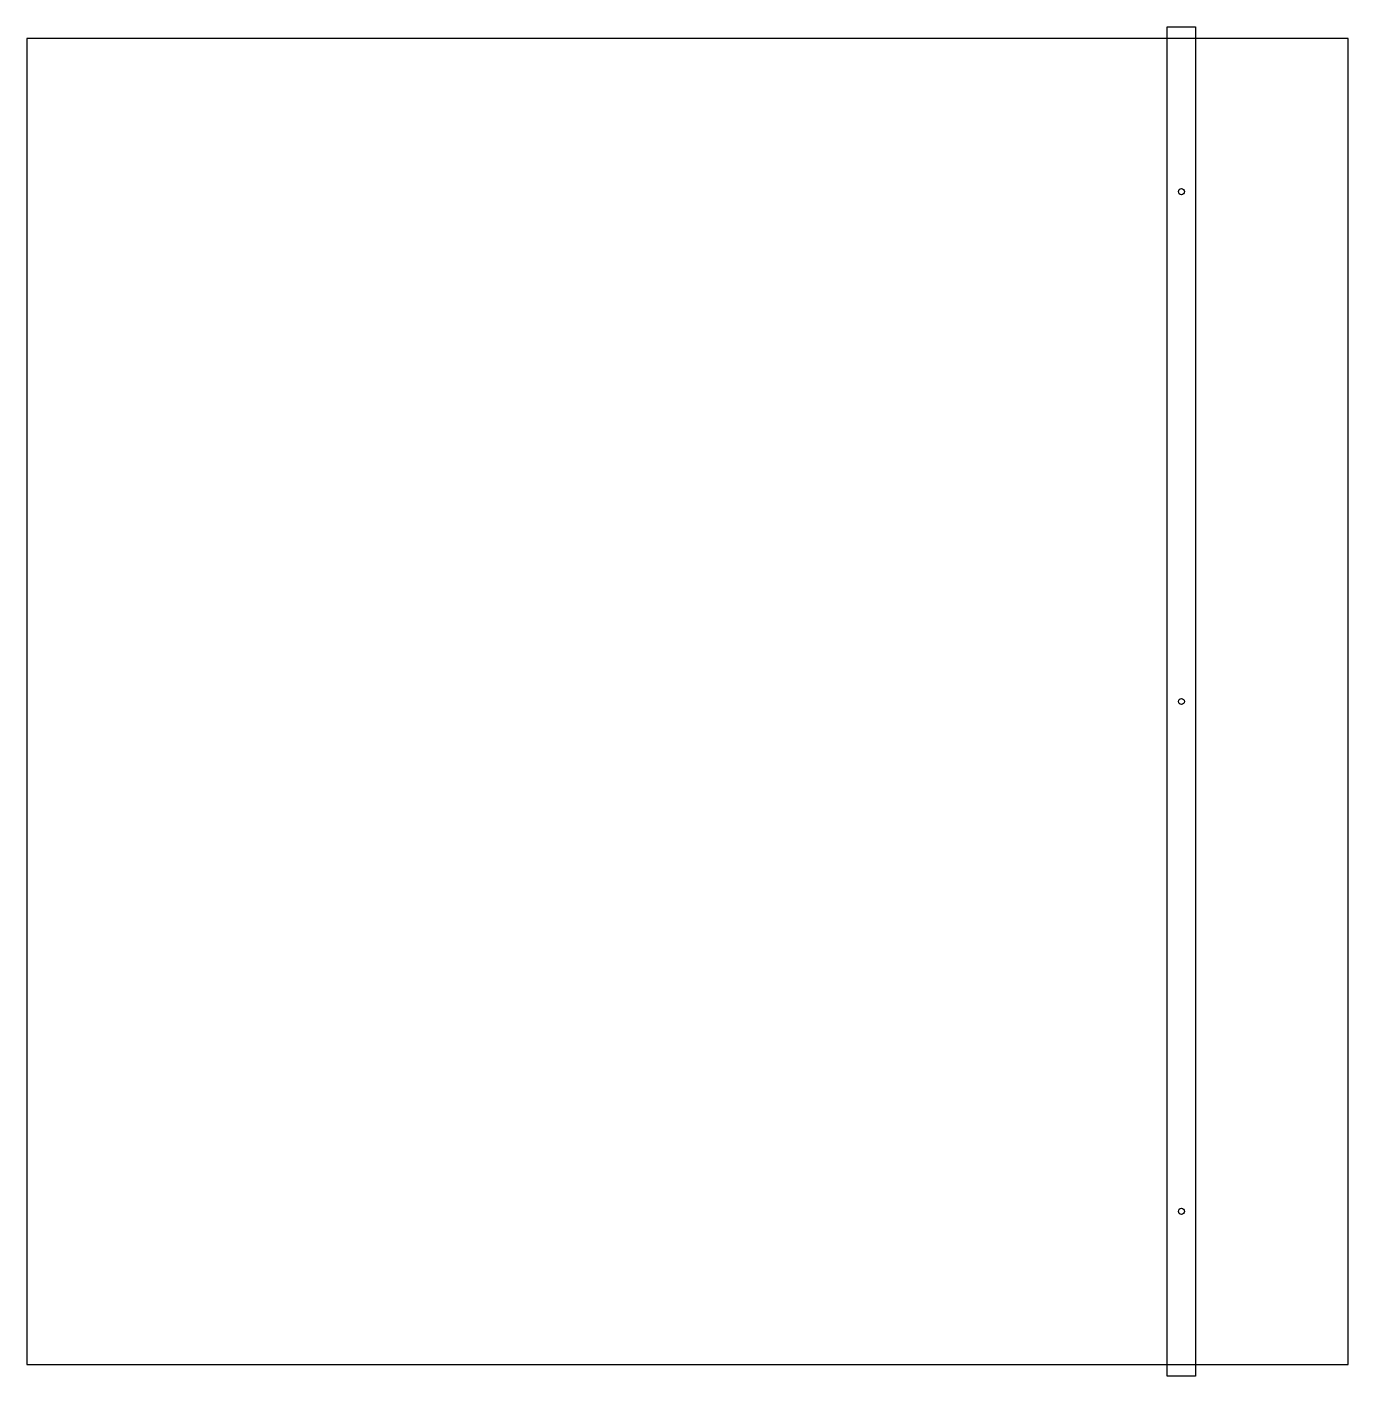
# Model space of a CAD drawing. Extents: x 0 to 34.5, y -0.3 to 34.9.
import ezdxf

# ---------------------------------------------------------------- set-up
doc = ezdxf.new("R2010")
doc.units = 0
for name, color, linetype in [('BLOCKDRILLPILOT', 6, 'CONTINUOUS'), ('DadoBack', 6, 'CONTINUOUS'), ('PartCut', 1, 'CONTINUOUS')]:
    doc.layers.add(name, color=color, linetype=linetype)

msp = doc.modelspace()

# ---------------------------------------------------------------- linework, layer by layer
at = {"layer": 'BLOCKDRILLPILOT'}
for centre in [(30.15, 30.625), (30.15, 17.3125), (30.15, 4)]:
    msp.add_circle(centre, 0.0787, dxfattribs=at)
at = {"layer": 'DadoBack'}
msp.add_lwpolyline([(29.78, 34.925), (30.52, 34.925), (30.52, -0.3), (29.78, -0.3)], close=True, dxfattribs=at)
at = {"layer": 'PartCut'}
msp.add_lwpolyline([(0, 0), (34.5, 0), (34.5, 34.625), (0, 34.625)], close=True, dxfattribs=at)

doc.saveas('drawing.dxf')
